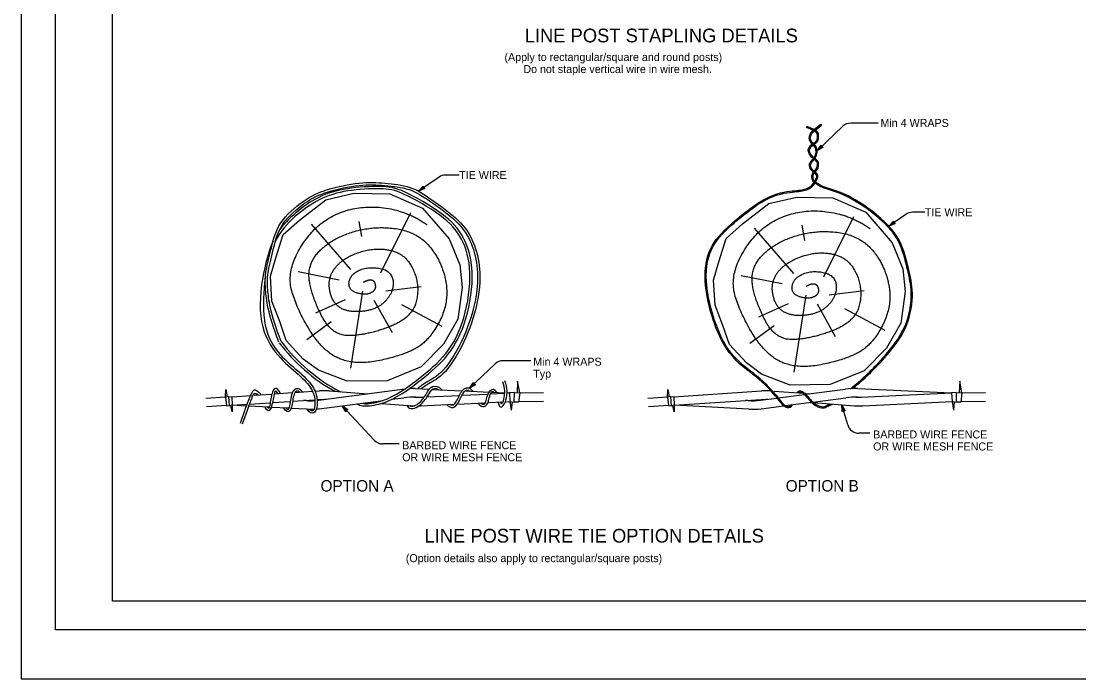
# Model space of a CAD drawing. Extents: x -894 to 866, y -472 to 714.
# Drawn here: x -894 to 31, y -472 to 103 of the extents above; entities that cross this region are included whole.
import ezdxf

# ---------------------------------------------------------------- set-up
doc = ezdxf.new("R2010")
doc.units = 0
for name, color, linetype in [('border_PLOTTING-ELEMENTS', 7, 'Continuous'), ('border_rw_22x34_Cut_Lines', 7, 'Continuous'), ('border_SHEET', 7, 'Continuous'), ('mc_FENCE', 7, 'Continuous'), ('mc_FENCE-anno', 7, 'Continuous')]:
    doc.layers.add(name, color=color, linetype=linetype)

msp = doc.modelspace()

# ---------------------------------------------------------------- linework, layer by layer
at = {"layer": 'border_PLOTTING-ELEMENTS'}
for points in [[(-894.04, -472.44), (865.96, -472.44), (865.96, 713.56), (-894.04, 713.56)], [(-864.04, 670.56), (835.96, 670.56), (835.96, -429.44), (-864.04, -429.44)]]:
    msp.add_lwpolyline(points, close=True, dxfattribs=at)
at = {"layer": 'border_rw_22x34_Cut_Lines'}
msp.add_lwpolyline([(-864.04, 670.56), (835.96, 670.56), (835.96, -429.44), (-864.04, -429.44)], close=True, dxfattribs=at)
at = {"layer": 'border_SHEET'}
for p, q in [((-814.04, -404.44), (-814.04, 645.56)), ((810.96, -404.44), (-814.04, -404.44))]:
    msp.add_line(p, q, dxfattribs=at)
at = {"layer": 'mc_FENCE'}
for p, q in [((-206.98, 9.78), (-206.55, 10.68)), ((-201.58, 7.22), (-206.98, 9.78)), ((-201.15, 8.12), (-206.55, 10.68)), ((-199.32, 8.85), (-194.49, 12.63)), ((-198.7, 8.07), (-193.88, 11.84)), ((-194.49, 12.63), (-193.88, 11.84)), ((-201.74, -5.14), (-201.61, -5.27)), ((-200.22, -5.05), (-200.32, -5.1)), ((-200.75, -17.88), (-200.66, -17.94)), ((-201.82, -28.61), (-201.74, -28.69)), ((-198.93, -37.74), (-198.88, -37.65)), ((-595.97, -85.62), (-598.43, -72.4)), ((-579.39, -117.44), (-553.17, -64.78)), ((-191.79, -120.86), (-165.58, -68.2)), ((-605.6, -114.52), (-640.11, -74.86)), ((-218.01, -117.95), (-252.52, -78.28)), ((-208.38, -89.04), (-210.84, -75.82)), ((-615.91, -123.71), (-651.76, -116.54)), ((-228.32, -127.13), (-264.17, -119.96)), ((-574.9, -133.12), (-544.2, -129.31)), ((-595.3, -133.57), (-605.83, -200.8)), ((-207.7, -136.99), (-218.24, -204.22)), ((-187.31, -136.54), (-156.61, -132.74)), ((-610.53, -140.97), (-636.53, -152.62)), ((-585.44, -141.19), (-569.53, -169.65)), ((-561.46, -145.22), (-526.05, -164.05)), ((-222.94, -144.39), (-248.94, -156.04)), ((-197.84, -144.61), (-181.93, -173.07)), ((-173.87, -148.65), (-138.46, -167.47)), ((-622.86, -160.24), (-644.15, -175.92)), ((-235.27, -163.66), (-256.55, -179.34)), ((-715.42, -226.06), (-732.47, -227.24)), ((-644.86, -229.17), (-647.17, -229.04)), ((-466.47, -229.96), (-465.25, -237.41)), ((-464.57, -230.21), (-465.25, -237.41)), ((-458.83, -229.97), (-437.12, -229.61)), ((-457.79, -222.45), (-437.24, -222.12)), ((-328.69, -226.06), (-345.74, -227.24)), ((-258.12, -229.17), (-260.43, -229.04)), ((-79.74, -229.96), (-78.51, -237.41)), ((-77.83, -230.21), (-78.51, -237.41)), ((-72.1, -229.97), (-50.38, -229.61)), ((-71.05, -222.45), (-50.51, -222.12)), ((-714.36, -233.34), (-731.97, -234.57)), ((-697.16, -233.86), (-709.39, -233.21)), ((-698.36, -237.1), (-702.6, -249.1)), ((-696.47, -237.76), (-700.72, -249.77)), ((-676.88, -234.94), (-695.08, -233.97)), ((-659.76, -235.84), (-675.35, -235.02)), ((-644.35, -236.66), (-657.89, -235.94)), ((-327.63, -233.34), (-345.24, -234.57)), ((-257.61, -236.66), (-322.66, -233.21))]:
    msp.add_line(p, q, dxfattribs=at)
for points in [[(-650.52, -71.27), (-627.56, -53.48), (-603.15, -47.72), (-571.63, -48.4), (-542.82, -60.94), (-519.77, -87.72), (-510.28, -110.43), (-508.32, -130.17), (-511.98, -157.88), (-524.52, -179.91), (-544.18, -199.57), (-574, -211.77), (-608.91, -212.11), (-634, -202.62), (-647.21, -192.79), (-662.13, -176.52), (-667.89, -159.91), (-674.67, -142.29), (-676.02, -120.25), (-671.28, -104.32), (-664.84, -83.99)], [(-262.93, -74.69), (-239.96, -56.91), (-215.56, -51.14), (-184.04, -51.82), (-155.23, -64.36), (-132.18, -91.14), (-122.69, -113.85), (-120.73, -133.59), (-124.39, -161.3), (-136.93, -183.33), (-156.59, -202.99), (-186.41, -215.19), (-221.32, -215.53), (-246.4, -206.04), (-259.62, -196.21), (-274.54, -179.94), (-280.3, -163.33), (-287.08, -145.71), (-288.43, -123.68), (-283.69, -107.75), (-277.25, -87.41)], [(-709.89, -225.73), (-709.39, -233.21), (-711.91, -233.64), (-712.37, -225.63)], [(-466.83, -222.46), (-466.47, -229.96), (-462.66, -230.46), (-462.62, -222.16)], [(-323.16, -225.73), (-322.66, -233.21), (-325.17, -233.64), (-325.64, -225.63)], [(-80.09, -222.46), (-79.74, -229.96), (-75.93, -230.46), (-75.88, -222.16)]]:
    msp.add_lwpolyline(points, close=True, dxfattribs=at)
for points in [[(-457.79, -222.45), (-459.74, -212.2), (-460.2, -222.31)], [(-71.05, -222.45), (-73, -212.2), (-73.47, -222.31)], [(-715.42, -226.06), (-715.04, -219.28), (-713.9, -225.84)], [(-654.68, -222.03), (-639.03, -220.98)], [(-636.93, -220.84), (-633.12, -220.59)], [(-633.97, -228.75), (-558.41, -218.95)], [(-624.66, -220.62), (-590.73, -223.14)], [(-549.24, -218.68), (-537.1, -219.24)], [(-534.46, -219.36), (-508.25, -220.56)], [(-505.87, -220.67), (-484.62, -221.65)], [(-482.57, -221.74), (-471, -222.27)], [(-328.69, -226.06), (-328.31, -219.28), (-327.16, -225.84)], [(-323.16, -225.73), (-246.38, -220.59)], [(-237.93, -220.62), (-236.4, -220.73)], [(-235.25, -220.82), (-209.99, -222.7)], [(-207.69, -223.62), (-172.97, -219.12)], [(-162.5, -218.68), (-80.09, -222.46)], [(-712.37, -225.63), (-715.42, -226.06), (-714.36, -233.34), (-711.91, -233.64)], [(-709.89, -225.73), (-692.46, -224.56)], [(-694.39, -232.21), (-676.17, -230.99)], [(-690.07, -224.4), (-674.57, -223.36)], [(-674.26, -230.86), (-658.66, -229.81)], [(-672.75, -223.24), (-656.79, -222.17)], [(-656.63, -229.68), (-637.16, -228.37)], [(-635.17, -228.24), (-628.92, -227.82), (-627.58, -227.92)], [(-633.45, -236.25), (-577.45, -228.98)], [(-590.53, -230.68), (-585.38, -231.06)], [(-569.91, -228), (-559.4, -226.64)], [(-550.17, -226.16), (-549.87, -226.18)], [(-548.92, -226.2), (-547.48, -226.27)], [(-545.98, -226.23), (-541.4, -226.02)], [(-538.93, -225.9), (-510.66, -224.55)], [(-512.5, -232.15), (-488, -230.98)], [(-508.35, -224.44), (-485.54, -223.36)], [(-485.13, -230.84), (-472.56, -230.25)], [(-483.44, -223.26), (-471.02, -222.66)], [(-470.44, -230.14), (-466.47, -229.96)], [(-469.01, -222.57), (-466.83, -222.46)], [(-469, -222.36), (-466.83, -222.46)], [(-462.62, -222.16), (-457.79, -222.45), (-458.89, -230.38), (-462.66, -230.46)], [(-325.64, -225.63), (-328.69, -226.06), (-327.63, -233.34), (-325.17, -233.64)], [(-322.66, -233.21), (-242.18, -227.82), (-240.84, -227.92)], [(-247.24, -228.75), (-232.99, -226.9)], [(-231.86, -226.76), (-208.86, -223.77)], [(-225.37, -233.48), (-202.65, -230.53)], [(-208.51, -222.81), (-204, -223.14)], [(-203.79, -230.68), (-202.4, -230.78)], [(-201.38, -230.37), (-172.66, -226.64)], [(-200.8, -230.9), (-164.94, -233.57)], [(-163.43, -226.16), (-163.14, -226.18)], [(-162.19, -226.2), (-160.75, -226.27)], [(-159.24, -226.23), (-80.09, -222.46)], [(-157.63, -233.67), (-79.74, -229.96)], [(-75.88, -222.16), (-71.05, -222.45), (-72.16, -230.38), (-75.93, -230.46)], [(-709.39, -233.21), (-709.49, -238.98), (-710.65, -233.42)], [(-709.39, -233.21), (-696.56, -232.35)], [(-578.91, -231.54), (-551.67, -233.57)], [(-544.37, -233.67), (-515.32, -232.28)], [(-322.66, -233.21), (-322.76, -238.98), (-323.91, -233.42)], [(-246.72, -236.25), (-226.78, -233.66)]]:
    msp.add_lwpolyline(points, dxfattribs=at)
for centre, radius, start, end in [((-543.56, -84.66), 156.12, 216.96141, 240.84206), ((-543.56, -84.66), 154.12, 216.96141, 242.49514), ((-653.22, -226.37), 7.33, 40.98325, 46.16914), ((-629.11, -280.45), 60, 85.74616, 93.82999), ((-551.99, -278.62), 60, 87.37135, 92.39092), ((-242.38, -280.45), 60, 85.74616, 93.82999), ((-165.25, -278.62), 60, 87.37135, 97.39229), ((-641.69, -169.25), 60, 266.97275, 274.37643), ((-641.69, -169.25), 60, 276.28741, 277.39229), ((-596.6, -172.12), 60, 276.79741, 291.88579), ((-596.6, -172.12), 62, 276.79741, 291.88579), ((-551.68, -286.14), 60, 87.37135, 97.39229), ((-547.5, -194.27), 32, 265.74616, 272.72625), ((-254.95, -169.25), 60, 266.97275, 277.39229), ((-164.94, -286.14), 60, 87.37135, 97.39229), ((-160.76, -194.27), 32, 265.74616, 272.72625), ((-641.17, -176.75), 60, 266.96297, 273.16771), ((-641.17, -176.75), 60, 275.08936, 277.39229), ((-591.86, -211.84), 22, 246.38413, 276.79741), ((-591.86, -211.84), 20, 257.92008, 276.79741), ((-552.77, -231.91), 4.01, 198.82603, 227.19091), ((-547.22, -173.73), 60, 265.74616, 267.1929), ((-547.22, -173.73), 60, 270.94705, 272.72625), ((-517.89, -229.78), 4.79, 215.92039, 232.52382), ((-254.43, -176.75), 60, 266.96297, 277.39229), ((-160.49, -173.73), 60, 265.74616, 272.72625)]:
    msp.add_arc(centre, radius, start, end, dxfattribs=at)
for points, degree in [([(-201.74, -5.14), (-203.63, -2.91), (-205.05, -0.59), (-204.24, 3.54), (-202.6, 5.92), (-201.36, 7.11)], 3), ([(-200.98, -4.49), (-202.82, -2.33), (-203.99, -0.4), (-203.28, 3.23), (-201.75, 5.41), (-200.43, 6.61)], 3), ([(-200.82, -4.25), (-198.31, -2.36), (-197.39, 0.03), (-197.43, 4.5), (-199.71, 6.33), (-201.58, 7.22)], 2), ([(-200.22, -5.05), (-197.48, -2.98), (-196.39, -0.15), (-196.43, 4.99), (-199.18, 7.19), (-201.15, 8.12)], 2), ([(-200.57, 7.83), (-200.19, 8.15), (-199.78, 8.49), (-199.32, 8.85)], 2), ([(-199.65, 7.3), (-199.36, 7.54), (-199.04, 7.8), (-198.7, 8.07)], 2), ([(-200.75, -17.88), (-203.86, -15.34), (-205.5, -11.84), (-205.73, -9.47), (-203.77, -6.15), (-201.94, -4.9)], 3), ([(-200.12, -17.11), (-203.05, -14.71), (-204.52, -11.57), (-204.7, -9.66), (-202.97, -6.75), (-201.21, -5.62)], 3), ([(-200.47, -16.81), (-199.25, -14.76), (-198.38, -12.26), (-198.93, -8.04), (-200.89, -5.85), (-201.61, -5.27)], 3), ([(-201.07, -4.38), (-200.99, -4.33), (-200.91, -4.29), (-200.82, -4.25)], 2), ([(-199.66, -17.41), (-198.35, -15.22), (-197.36, -12.38), (-197.98, -7.61), (-200.2, -5.13), (-200.98, -4.49)], 3), ([(-201.82, -28.61), (-203.55, -26.79), (-205.01, -23.84), (-203.87, -20.38), (-201.8, -18.6), (-201.04, -17.64)], 3), ([(-201.1, -27.93), (-202.72, -26.21), (-203.93, -23.76), (-203, -20.94), (-201.03, -19.26), (-200.23, -18.23)], 3), ([(-200.25, -28.65), (-198.45, -26.72), (-197.3, -24.26), (-197.3, -20.46), (-199.26, -18.86), (-200.66, -17.94)], 3), ([(-199.5, -29.32), (-197.61, -27.28), (-196.3, -24.48), (-196.3, -19.99), (-198.67, -18.05), (-200.12, -17.11)], 3), ([(-187.91, -44.62), (-193.65, -42.75), (-198.95, -39.81), (-202.69, -36.57), (-202.44, -31.06), (-200.95, -29.36)], 3), ([(-199.75, -37.15), (-198.28, -34.61), (-197.85, -32.35), (-199.32, -30.72), (-201.74, -28.69)], 2), ([(-187.6, -43.67), (-193.24, -41.83), (-198.37, -38.99), (-201.68, -36.12), (-201.47, -31.44), (-200.2, -30.03)], 3), ([(-198.88, -37.65), (-197.33, -34.96), (-196.78, -32.05), (-198.63, -30), (-201.1, -27.93)], 2), ([(-668.58, -178.04), (-678.38, -152.42), (-680.98, -128.68), (-680.45, -116.57), (-675.13, -95.61), (-669.87, -73.36), (-646.36, -53.01), (-628.36, -44.27), (-596.52, -37.69), (-576.28, -38.73), (-552.84, -41.35), (-536.39, -52.11), (-509.48, -71.43), (-497.5, -89.75), (-491.91, -114.22), (-493.3, -137.87), (-501.24, -168.61), (-521.41, -205.82), (-537.45, -213.98), (-542.92, -217.75), (-544.39, -218.9)], 3), ([(-666.71, -177.33), (-676.42, -151.95), (-678.98, -128.61), (-678.46, -116.86), (-673.18, -96.08), (-668.07, -74.45), (-645.25, -54.69), (-627.71, -46.18), (-596.37, -39.7), (-576.44, -40.73), (-553.53, -43.28), (-537.52, -53.76), (-510.95, -72.83), (-499.37, -90.55), (-493.92, -114.39), (-495.28, -137.55), (-503.12, -167.87), (-522.87, -204.32), (-539.69, -212.88), (-545.4, -217.05), (-547.33, -218.77)], 3), ([(-574.23, -227.79), (-561.96, -222.29), (-544.59, -208.66), (-521.43, -190.1), (-505.08, -158.76), (-499.11, -114.65), (-507.46, -86.37), (-524.15, -67.47), (-562.99, -45.5), (-577.12, -43.28), (-609.82, -44.81), (-633.5, -52.14), (-655.48, -67.84), (-667.47, -81.13), (-671.76, -90.19)], 3), ([(-573.41, -229.62), (-560.92, -224.02), (-543.35, -210.23), (-519.85, -191.4), (-503.14, -159.37), (-497.08, -114.49), (-505.67, -85.38), (-522.87, -65.89), (-562.32, -43.58), (-577.01, -41.27), (-610.17, -42.83), (-634.4, -50.32), (-654.42, -64.63), (-664.96, -75.53), (-668.06, -79.9)], 3), ([(-234.25, -225.13), (-242.92, -214.75), (-255.38, -205.15), (-281.78, -184.56), (-298.93, -126.51), (-292.82, -94.36), (-276.1, -76.58), (-241.06, -48.39), (-217.24, -45.48), (-206.99, -44.52), (-202.43, -41.54), (-200.43, -38.33)], 3), ([(-233.48, -224.49), (-242.22, -214.03), (-254.77, -204.36), (-280.91, -183.97), (-297.9, -126.46), (-291.89, -94.83), (-275.42, -77.31), (-240.66, -49.34), (-217.13, -46.47), (-206.66, -45.5), (-201.77, -42.28), (-199.67, -38.99)], 3), ([(-199.91, -37.44), (-199.86, -37.35), (-199.8, -37.25), (-199.75, -37.15)], 2), ([(-199.16, -38.14), (-199.08, -38.01), (-199.01, -37.88), (-198.93, -37.74)], 2), ([(-168.45, -218.7), (-165.27, -216.16), (-156.71, -208.86), (-144.46, -197.04), (-119.37, -168.02), (-113.88, -136.13), (-117.8, -117.57), (-124.07, -91.95), (-136.88, -73.39), (-169.03, -49.61), (-187.85, -44.64)], 3), ([(-166.77, -218.64), (-164.06, -216.44), (-155.79, -209.37), (-143.73, -197.73), (-118.43, -168.47), (-112.86, -136.11), (-116.82, -117.35), (-123.14, -91.54), (-136.15, -72.69), (-168.59, -48.69), (-187.6, -43.67)], 3), ([(-594.85, -125.73), (-586.78, -121.02), (-582.75, -131.55), (-591.71, -137.38), (-608.07, -132.9), (-606.28, -118.78), (-590.37, -111.61), (-569.53, -115.64), (-567.73, -134.47), (-584.99, -151.5), (-618.15, -151.05), (-627.34, -124.16), (-613.22, -104.44), (-583.64, -94.58), (-556.75, -101.3), (-544.88, -129.09), (-552.27, -156.88), (-589.92, -171.67), (-621.96, -173.01), (-640.11, -137.38), (-643.92, -109.82), (-623.08, -87.86), (-587.23, -76.21), (-548.69, -80.91), (-526.28, -106.23), (-519.11, -142.53), (-537.48, -177.94), (-563.7, -190.94), (-602.69, -198.11), (-630.25, -186.01), (-653.11, -148.81), (-661.85, -116.09), (-638.32, -75.76), (-601.12, -58.05), (-556.75, -62.54), (-538.83, -75.53)], 2), ([(-207.26, -129.15), (-199.19, -124.44), (-195.16, -134.98), (-204.12, -140.8), (-220.48, -136.32), (-218.68, -122.2), (-202.77, -115.03), (-181.93, -119.07), (-180.14, -137.89), (-197.4, -154.92), (-230.56, -154.47), (-239.75, -127.58), (-225.63, -107.86), (-196.05, -98), (-169.16, -104.73), (-157.29, -132.51), (-164.68, -160.3), (-202.33, -175.09), (-234.37, -176.43), (-252.52, -140.8), (-256.33, -113.24), (-235.49, -91.28), (-199.64, -79.63), (-161.09, -84.33), (-138.69, -109.65), (-131.52, -145.96), (-149.89, -181.36), (-176.11, -194.36), (-215.1, -201.53), (-242.66, -189.43), (-265.52, -152.23), (-274.26, -119.51), (-250.73, -79.18), (-213.53, -61.48), (-169.16, -65.96), (-151.23, -78.96)], 2), ([(-673.67, -89.59), (-674.96, -92.34), (-681.5, -108.9), (-688.2, -158.43), (-672.55, -188.84), (-652.71, -204.71), (-639.53, -217.57), (-637.36, -224.85), (-637.11, -229.11)], 3), ([(-680.48, -121.91), (-682.04, -132.31), (-683.92, -162.37), (-670.97, -187.54), (-651.38, -203.21), (-637.76, -216.5), (-635.37, -224.5), (-635.11, -228.99)], 3), ([(-476.92, -230.45), (-475.32, -237.2), (-470.89, -231.89), (-469.74, -228.55), (-468.17, -218.28), (-470.97, -211.81)], 3), ([(-474.85, -230.35), (-474.14, -232.69), (-472.63, -230.79), (-471.69, -228.07), (-470.23, -218.55), (-472.81, -212.61)], 3), ([(-683.95, -223.99), (-689.04, -218.62), (-693.2, -222.53), (-698.36, -237.1)], 2), ([(-669.41, -223.02), (-671.4, -219.54), (-672.86, -221.48), (-674.96, -237.52), (-678.24, -239.37), (-680.7, -234.73)], 3), ([(-667.22, -222.87), (-670.78, -216.21), (-674.69, -220.05), (-676.69, -235.33), (-677.36, -236.67), (-678.4, -234.85)], 3), ([(-650.41, -221.74), (-652.69, -219.92), (-655.75, -220.91), (-657.37, -237.31), (-660.06, -239.18), (-662.37, -238.7), (-664.28, -235.6)], 3), ([(-648.14, -221.08), (-651.64, -217.73), (-657.52, -218.51), (-659.27, -236.2), (-660.45, -237.02), (-661.19, -236.94), (-661.96, -235.73)], 3), ([(-555.49, -234.85), (-552.47, -237.65), (-543.01, -232.58), (-537.67, -223.91), (-534.19, -217.8), (-530.52, -218.2), (-528.94, -219.61)], 3), ([(-554.13, -233.38), (-552.16, -235.21), (-544.43, -231.07), (-539.39, -222.89), (-534.96, -215.11), (-528.57, -216.55), (-526.12, -219.74)], 3), ([(-520.8, -233.58), (-515.74, -237.46), (-510.64, -229.8), (-506.66, -220.14), (-503.54, -219.08), (-501.7, -220.86)], 3), ([(-518.9, -232.45), (-515.96, -234.17), (-512.3, -228.59), (-507.84, -217.74), (-502.16, -216.82), (-498.96, -220.99)], 3), ([(-494.62, -231.3), (-489.82, -236.91), (-484.73, -230.22), (-485.55, -229.08), (-482.99, -221.25), (-481.25, -220.61), (-480.47, -221.84)], 3), ([(-491.97, -231.17), (-489.58, -233.3), (-487.24, -230.15), (-487.76, -229.42), (-484.3, -218.81), (-479.75, -218.56), (-478.19, -221.94)], 3), ([(-215.59, -222.28), (-213.33, -219.31), (-208.94, -221.36), (-200.26, -232.72), (-193.39, -234.83), (-190.85, -234.48), (-186.21, -231.99)], 3), ([(-214.35, -222.37), (-212.7, -220.67), (-209.31, -222.52), (-200.86, -233.58), (-193.26, -235.92), (-190.32, -235.4), (-184.38, -232.12)], 3), ([(-686.74, -224.18), (-689.78, -222.14), (-692.13, -225.51), (-696.47, -237.76)], 2), ([(-635.11, -228.99), (-634.85, -235.41), (-637.35, -241.81), (-641.97, -239.72), (-643.86, -236.68)], 3), ([(-637.11, -229.08), (-636.86, -235.07), (-638.31, -238.77), (-640.54, -238.19), (-641.57, -236.74)], 3), ([(-234.3, -225.05), (-228.98, -232.79), (-223.44, -236.25), (-220.33, -234.83), (-219.15, -232.67)], 3), ([(-233.48, -224.49), (-228.27, -232.05), (-223.67, -234.92), (-221.29, -234.19), (-220.39, -232.83)], 3)]:
    msp.add_open_spline(points, degree=degree, dxfattribs=at)
at = {"layer": 'mc_FENCE-anno'}
for p, q in [((-175.31, 10.72), (-197.7, -10.65)), ((-144.23, 13.49), (-168.4, 13.49)), ((-528.39, -33.61), (-546.58, -45.94)), ((-510.87, -31.89), (-522.78, -31.89)), ((-103.56, -64.4), (-114.45, -64.4)), ((-120.25, -66.26), (-134.94, -76.73)), ((-448.28, -194.23), (-472.46, -194.23)), ((-479.36, -197), (-501.75, -218.37)), ((-585.14, -263.82), (-613.14, -233.61)), ((-170.99, -250.43), (-176.2, -232.73)), ((-151.62, -257.61), (-161.4, -257.61)), ((-563.35, -267.02), (-577.81, -267.02))]:
    msp.add_line(p, q, dxfattribs=at)
for points in [[(-192.51, -7.53), (-197.7, -10.65), (-194.33, -5.63), (-194.24, -6.02), (-196.71, -9.7), (-192.91, -7.42), (-193.3, -7.31), (-195.73, -8.78), (-194.15, -6.42), (-194.06, -6.82), (-194.74, -7.84), (-193.69, -7.2), (-193.99, -7.12), (-194.33, -5.63), (-193.99, -7.12)], [(-540.95, -43.72), (-546.58, -45.94), (-542.42, -41.54), (-542.4, -41.95), (-545.44, -45.17), (-541.32, -43.55), (-541.68, -43.37), (-544.32, -44.42), (-542.38, -42.36), (-542.36, -42.76), (-543.2, -43.65), (-542.05, -43.2), (-542.34, -43.07), (-542.42, -41.54), (-542.34, -43.07)], [(-129.36, -74.37), (-134.94, -76.73), (-130.89, -72.23), (-130.86, -72.64), (-133.82, -75.93), (-129.74, -74.21), (-130.11, -74.05), (-132.72, -75.15), (-130.82, -73.04), (-130.79, -73.45), (-131.61, -74.36), (-130.48, -73.88), (-130.77, -73.76), (-130.89, -72.23), (-130.77, -73.76)], [(-496.57, -215.25), (-501.75, -218.37), (-498.38, -213.35), (-498.29, -213.74), (-500.76, -217.42), (-496.96, -215.14), (-497.35, -215.03), (-499.78, -216.49), (-498.21, -214.14), (-498.12, -214.54), (-498.8, -215.56), (-497.75, -214.92), (-498.05, -214.84), (-498.38, -213.35), (-498.05, -214.84)], [(-610.09, -238.84), (-613.14, -233.61), (-608.16, -237.05), (-608.56, -237.14), (-612.21, -234.61), (-609.98, -238.45), (-609.86, -238.06), (-611.29, -235.61), (-608.96, -237.22), (-609.36, -237.3), (-610.37, -236.61), (-609.75, -237.67), (-609.66, -237.37), (-608.16, -237.05), (-609.66, -237.37)], [(-175.8, -238.77), (-176.2, -232.73), (-173.28, -238.03), (-173.67, -237.92), (-175.81, -234.04), (-175.52, -238.47), (-175.25, -238.17), (-175.44, -235.34), (-174.07, -237.82), (-174.46, -237.72), (-175.05, -236.64), (-174.97, -237.87), (-174.76, -237.64), (-173.28, -238.03), (-174.76, -237.64)]]:
    msp.add_lwpolyline(points, close=True, dxfattribs=at)
for centre, start, end in [((-168.4, 3.49), 90, 133.67356), ((-522.78, -41.89), 90, 124.13714), ((-114.45, -74.4), 90, 125.48814), ((-472.46, -204.23), 90, 133.67356), ((-161.4, -247.61), 196.41114, 270), ((-577.81, -257.02), 222.82445, 270)]:
    msp.add_arc(centre, 10, start, end, dxfattribs=at)

# ---------------------------------------------------------------- texts
for s, height, p in [('LINE POST STAPLING DETAILS', 12, (-453.54, 84.14)), ('(Apply to rectangular/square and round posts)', 7, (-471.24, 67.79)), ('Do not staple vertical wire in wire mesh.', 7, (-454.74, 57.29)), ('Min 4 WRAPS', 7, (-142.35, 10.16)), ('TIE WIRE', 7, (-510.87, -35.39)), ('TIE WIRE', 7, (-103.56, -67.9)), ('Min 4 WRAPS', 7, (-446.07, -198.6)), ('Typ', 7, (-446.07, -209.1)), ('BARBED WIRE FENCE', 7, (-148.74, -262.22)), ('BARBED WIRE FENCE', 7, (-560.7, -271.67)), ('OR WIRE MESH FENCE', 7, (-148.74, -272.72)), ('OR WIRE MESH FENCE', 7, (-560.7, -282.17)), ('OPTION A', 10, (-632.13, -308.62)), ('OPTION B', 10, (-225.22, -308.62)), ('LINE POST WIRE TIE OPTION DETAILS', 12, (-541.24, -353.29)), ('(Option details also apply to rectangular/square posts)', 7, (-557.55, -370.39))]:
    msp.add_text(s, height=height, dxfattribs=at).set_placement(p)

doc.saveas('drawing.dxf')
